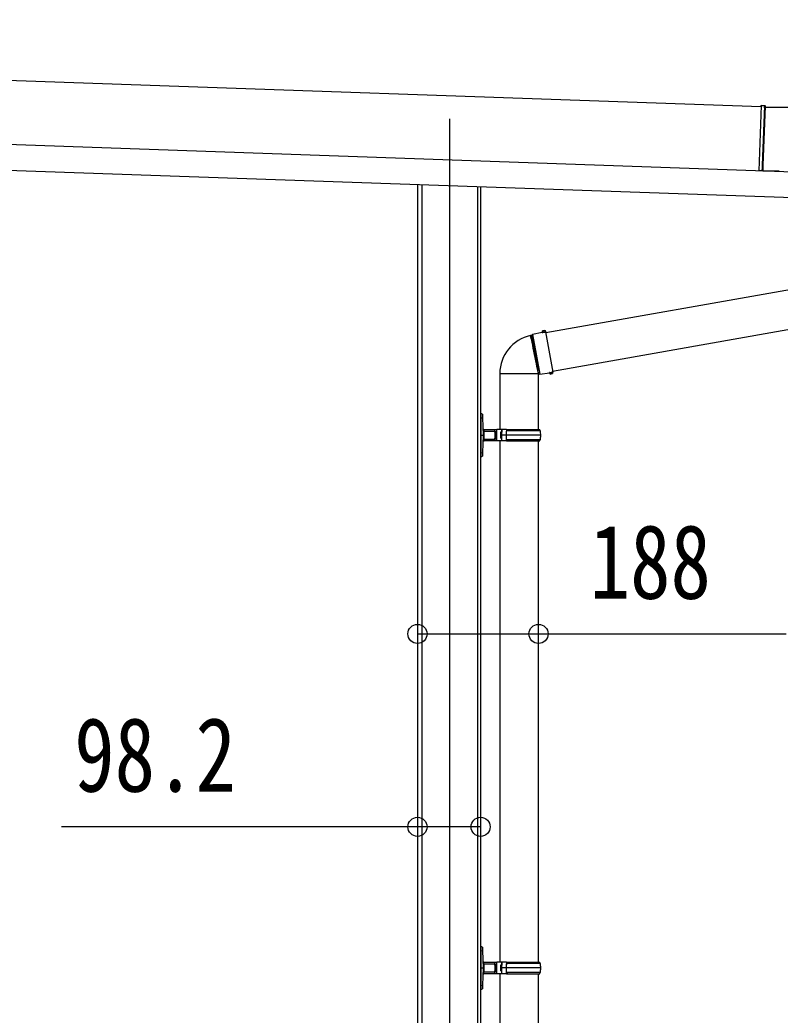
# Model space of a CAD drawing. Units: millimetres, scale not verified. Extents: x -14718 to 14718, y -10395 to 10395.
# Drawn here: x 3229 to 4411, y -6121 to -4574 of the extents above; entities that cross this region are included whole.
import ezdxf
from ezdxf.enums import TextEntityAlignment as Align

# ---------------------------------------------------------------- set-up
doc = ezdxf.new("R2010")
doc.units = ezdxf.units.MM
doc.header["$LTSCALE"] = 50
for name, color, linetype in [('0-3_YKK_12', 2, 'Continuous'), ('0-4_YKK_A1', 4, 'Continuous'), ('0-5_YKK_D', 6, 'Continuous')]:
    doc.layers.add(name, color=color, linetype=linetype)
doc.styles.add('ＭＳ ゴシック', font='')
doc.styles.get('ＭＳ ゴシック').set_extended_font_data('MS Gothic')

msp = doc.modelspace()

# ---------------------------------------------------------------- linework, layer by layer
at = {"layer": '0-3_YKK_12'}
msp.add_line((3897.32, -4727.7), (3897.32, -7649), dxfattribs=at)
at = {"layer": '0-4_YKK_A1'}
for p, q in [((520.09, -4573.68), (4381.73, -4708.53)), ((4945.6, -4828.28), (-49.06, -4653.86)), ((4944.2, -4868.26), (-50.45, -4693.84)), ((4381.78, -4707.03), (4378.24, -4808.44)), ((4387.3, -4707.56), (4381.78, -4707.03)), ((4381.8, -4706.53), (4381.82, -4706.03)), ((4381.8, -4706.53), (4381.8, -4706.53)), ((4387.32, -4707.06), (4381.8, -4706.53)), ((4381.82, -4706.03), (4387.33, -4706.56)), ((4384.08, -4799.65), (4387.3, -4707.56)), ((4387.77, -4707.58), (4384.55, -4799.67)), ((4387.3, -4707.56), (4387.77, -4707.58)), ((4387.32, -4707.06), (4387.32, -4707.06)), ((4387.32, -4707.06), (4387.78, -4707.08)), ((4387.78, -4707.08), (4387.77, -4707.58)), ((4378.24, -4808.44), (4378.24, -4808.47)), ((4383.8, -4807.66), (4384.08, -4799.65)), ((4383.8, -4807.66), (4384.27, -4807.68)), ((4384.08, -4799.65), (4384.55, -4799.67)), ((4384.55, -4799.67), (4384.27, -4807.68)), ((3847.32, -4829.95), (3847.32, -7096.5)), ((3854.19, -4830.19), (3854.19, -7596.5)), ((3940.46, -4833.21), (3940.46, -7596.5)), ((3945.52, -4833.38), (3945.52, -7096.5)), ((4827.81, -4922.69), (4046.87, -5060.4)), ((4057.32, -5119.68), (4838.26, -4981.98)), ((4041.42, -5059.74), (4026.42, -5062.66)), ((4041.83, -5057.39), (4041.42, -5059.74)), ((4041.44, -5059.87), (4041.42, -5059.74)), ((4045.43, -5056.76), (4041.83, -5057.39)), ((4041.83, -5057.39), (4041.85, -5057.45)), ((4042.35, -5059.8), (4045.73, -5059.14)), ((4042.76, -5057.37), (4044.55, -5057.05)), ((4046.57, -5058.74), (4045.43, -5056.76)), ((4045.43, -5056.76), (4045.44, -5056.82)), ((4046.57, -5058.74), (4046.6, -5058.87)), ((4046.6, -5058.87), (4057.61, -5121.35)), ((4024.72, -5064.3), (4023.14, -5064.64)), ((4026.42, -5062.66), (4024.72, -5064.3)), ((4024.72, -5064.3), (4034.32, -5118.77)), ((4026.42, -5062.66), (4031.89, -5093.67)), ((4031.89, -5093.67), (4037.35, -5124.69)), ((3975.42, -5121.1), (3975.42, -5210.5)), ((4035.62, -5210.5), (4035.62, -5121.39)), ((4037.35, -5124.69), (4052.45, -5122.29)), ((4052.45, -5122.29), (4052.43, -5122.16)), ((4052.45, -5122.29), (4053.64, -5124.36)), ((4057.24, -5123.73), (4057.64, -5121.47)), ((4057.61, -5121.35), (4057.64, -5121.47)), ((3975.37, -5123.62), (4035.44, -5123.62)), ((4035.63, -5123.92), (4037.35, -5124.69)), ((4053.63, -5124.3), (4053.64, -5124.36)), ((4053.64, -5124.36), (4057.24, -5123.73)), ((4054.52, -5124.07), (4056.31, -5123.75)), ((4057.23, -5123.67), (4057.24, -5123.73)), ((3946.52, -5192.3), (3945.52, -5192.3)), ((3946.52, -5192.3), (3946.52, -5186)), ((3946.52, -5219.5), (3946.52, -5192.3)), ((3948.52, -5186.91), (3948.7, -5192.63)), ((3950.23, -5210.26), (3950.33, -5213.5)), ((3967.52, -5213.5), (3950.34, -5213.5)), ((3950.34, -5213.5), (3950.52, -5219.5)), ((3951.19, -5210.5), (3967.52, -5210.5)), ((3967.52, -5210.5), (3970.52, -5210.5)), ((3967.52, -5213.5), (3967.52, -5210.5)), ((3967.52, -5215), (3967.52, -5213.5)), ((3970.52, -5215), (3967.52, -5215)), ((3967.52, -5215.01), (3967.52, -5224)), ((3968.51, -5215.01), (3967.52, -5215.01)), ((3970.52, -5215.01), (3968.51, -5215.01)), ((3968.51, -5224), (3968.51, -5215.01)), ((3978.52, -5210.5), (3970.52, -5210.5)), ((3978.53, -5215.01), (3976.52, -5215.01)), ((3978.52, -5215), (3978.52, -5210.5)), ((3978.53, -5210.5), (3978.53, -5215.01)), ((3985.55, -5210.5), (3978.53, -5210.5)), ((3978.53, -5219.5), (3978.53, -5215.01)), ((3985.79, -5210.5), (3985.55, -5210.5)), ((3985.79, -5210.5), (3986.19, -5210.5)), ((3986.19, -5210.5), (4037.52, -5210.5)), ((4038.52, -5212.5), (3987.22, -5212.5)), ((4037.52, -5212.5), (4037.52, -5210.5)), ((3946.52, -5219.5), (3945.52, -5219.5)), ((3946.52, -5219.5), (3949.52, -5219.5)), ((3946.52, -5246.7), (3946.52, -5219.5)), ((3949.52, -5219.5), (3948.7, -5246.37)), ((3949.52, -5219.5), (3950.52, -5219.5)), ((3950.33, -5225.5), (3950.23, -5228.74)), ((3950.52, -5219.5), (3950.34, -5225.5)), ((3950.34, -5225.5), (3967.52, -5225.5)), ((3967.52, -5228.5), (3951.19, -5228.5)), ((3968.51, -5224), (3967.52, -5224)), ((3967.52, -5224), (3970.52, -5224)), ((3967.52, -5225.5), (3967.52, -5224)), ((3967.52, -5228.5), (3967.52, -5225.5)), ((3970.52, -5228.5), (3967.52, -5228.5)), ((3970.52, -5224), (3968.51, -5224)), ((3975.42, -5228.5), (3975.42, -6039)), ((3978.53, -5224), (3976.52, -5224)), ((3978.52, -5224), (3976.52, -5224)), ((3978.52, -5228.5), (3978.52, -5224)), ((3978.53, -5224), (3978.53, -5219.5)), ((3985.03, -5219.5), (3978.53, -5219.5)), ((3978.53, -5228.5), (3978.53, -5224)), ((3985.55, -5228.5), (3978.53, -5228.5)), ((3985.03, -5219.5), (3985.03, -5219.5)), ((3985.03, -5219.5), (3985.03, -5219.5)), ((3985.12, -5219.5), (3985.12, -5219.5)), ((4039.02, -5219.5), (3985.29, -5219.5)), ((3985.79, -5228.5), (3985.55, -5228.5)), ((3985.79, -5228.5), (3986.19, -5228.5)), ((3986.19, -5228.5), (4037.52, -5228.5)), ((4038.52, -5226.5), (3987.22, -5226.5)), ((4035.62, -6039), (4035.62, -5228.5)), ((4037.52, -5228.5), (4037.52, -5226.5)), ((3946.52, -5246.7), (3945.52, -5246.7)), ((3945.52, -5253), (3946.52, -5253)), ((3946.52, -5246.7), (3948.7, -5246.37)), ((3946.52, -5253), (3946.52, -5246.7)), ((3946.52, -5253), (3948.52, -5252.09)), ((3948.7, -5246.37), (3948.52, -5252.09)), ((3946.52, -6014.5), (3945.52, -6014.5)), ((3948.52, -6015.41), (3946.52, -6014.5)), ((3946.52, -6020.8), (3946.52, -6014.5)), ((3948.52, -6015.41), (3948.7, -6021.13)), ((3946.52, -6020.8), (3945.52, -6020.8)), ((3946.52, -6048), (3945.52, -6048)), ((3946.52, -6048), (3949.52, -6048)), ((3946.52, -6075.2), (3946.52, -6048)), ((3949.52, -6048), (3948.7, -6074.87)), ((3949.52, -6048), (3950.52, -6048)), ((3950.23, -6038.76), (3950.33, -6042)), ((3967.52, -6042), (3950.34, -6042)), ((3950.34, -6042), (3950.52, -6048)), ((3950.52, -6048), (3950.34, -6054)), ((3951.19, -6039), (3967.52, -6039)), ((3967.52, -6039), (3970.52, -6039)), ((3967.52, -6042), (3967.52, -6039)), ((3967.52, -6043.5), (3967.52, -6042)), ((3970.52, -6043.5), (3967.52, -6043.5)), ((3967.52, -6043.51), (3967.52, -6052.5)), ((3968.51, -6043.51), (3967.52, -6043.51)), ((3970.52, -6043.51), (3968.51, -6043.51)), ((3968.51, -6052.5), (3968.51, -6043.51)), ((3978.52, -6039), (3970.52, -6039)), ((3978.53, -6043.51), (3976.52, -6043.51)), ((3978.52, -6043.5), (3978.52, -6039)), ((3978.53, -6039), (3978.53, -6043.51)), ((3985.55, -6039), (3978.53, -6039)), ((3978.53, -6048), (3978.53, -6043.51)), ((3978.53, -6052.5), (3978.53, -6048)), ((3985.03, -6048), (3978.53, -6048)), ((3985.03, -6048), (3985.03, -6048)), ((3985.03, -6048), (3985.03, -6048)), ((3985.12, -6048), (3985.12, -6048)), ((4039.02, -6048), (3985.29, -6048)), ((3985.79, -6039), (3985.55, -6039)), ((3985.79, -6039), (3986.19, -6039)), ((3986.19, -6039), (4037.52, -6039)), ((4038.52, -6041), (3987.22, -6041)), ((4037.52, -6041), (4037.52, -6039)), ((3950.33, -6054), (3950.23, -6057.24)), ((3950.34, -6054), (3967.52, -6054)), ((3967.52, -6057), (3951.19, -6057)), ((3968.51, -6052.5), (3967.52, -6052.5)), ((3967.52, -6052.5), (3970.52, -6052.5)), ((3970.52, -6057), (3967.52, -6057)), ((3970.52, -6052.5), (3968.51, -6052.5)), ((3975.42, -6057), (3975.42, -6867.5)), ((3978.53, -6052.5), (3976.52, -6052.5)), ((3978.52, -6052.5), (3976.52, -6052.5)), ((3978.52, -6057), (3978.52, -6052.5)), ((3978.53, -6057), (3978.53, -6052.5)), ((3985.55, -6057), (3978.53, -6057)), ((3985.79, -6057), (3985.55, -6057)), ((3985.79, -6057), (3986.19, -6057)), ((3986.19, -6057), (4037.52, -6057)), ((4038.52, -6055), (3987.22, -6055)), ((4035.62, -6867.5), (4035.62, -6057)), ((4037.52, -6057), (4037.52, -6055)), ((3946.52, -6075.2), (3945.52, -6075.2)), ((3946.52, -6075.2), (3948.7, -6074.87)), ((3946.52, -6081.5), (3946.52, -6075.2)), ((3948.7, -6074.87), (3948.52, -6080.59))]:
    msp.add_line(p, q, dxfattribs=at)
for points in [[(4381.78, -4707.03), (4381.8, -4706.53), (4387.32, -4707.06)], [(4384.28, -4807.52), (4384.33, -4807.54), (4384.37, -4807.56)], [(4384.57, -4807.69), (4384.37, -4807.71), (4384.28, -4807.72)], [(4384.55, -4808.19), (4409.24, -4809.05), (4409.22, -4809.55)], [(4384.57, -4807.69), (4409.26, -4808.55), (4409.24, -4809.05)], [(4041.44, -5059.87), (4041.58, -5059.02), (4041.85, -5057.45)], [(4042.76, -5057.37), (4042.51, -5058.86), (4042.35, -5059.8)], [(4045.73, -5059.14), (4045.27, -5058.32), (4044.55, -5057.05)], [(4045.44, -5056.82), (4046.2, -5058.16), (4046.6, -5058.87)], [(4035.64, -5123.9), (4035.58, -5123.81), (4035.44, -5123.62), (4035.42, -5123.59), (4035.29, -5123.33), (4034.87, -5121.65), (4034.32, -5118.77), (4033.75, -5116.09), (4033.02, -5112.5), (4032.17, -5108.29), (4031.29, -5103.79), (4030.33, -5098.89), (4029.38, -5093.99), (4028.4, -5088.95), (4027.47, -5084.2), (4026.56, -5079.6), (4025.75, -5075.54), (4025, -5071.9), (4024.38, -5068.99), (4023.85, -5066.73), (4023.46, -5065.29), (4023.19, -5064.66), (4023.14, -5064.64)], [(4053.63, -5124.3), (4052.85, -5122.92), (4052.43, -5122.16)], [(4053.31, -5121.92), (4055.02, -5121.65), (4056.71, -5121.39)], [(4053.31, -5121.92), (4053.78, -5122.76), (4054.52, -5124.07)], [(4056.31, -5123.75), (4056.55, -5122.32), (4056.71, -5121.39)], [(4057.61, -5121.35), (4057.48, -5122.15), (4057.23, -5123.67)], [(3948.52, -5186.91), (3946.52, -5186), (3945.52, -5186)], [(3946.52, -5192.3), (3948.7, -5192.63), (3949.52, -5219.5)], [(3978.52, -5228.5), (3970.52, -5228.5), (3970.52, -5210.5)], [(3978.52, -5215), (3976.52, -5215), (3976.52, -5224)], [(3985.55, -5210.5), (3985.16, -5214.96), (3985.03, -5219.5)], [(3985.29, -5219.5), (3985.12, -5219.5), (3985.03, -5219.5), (3978.53, -5219.5)], [(3946.52, -6048), (3946.52, -6020.8), (3948.7, -6021.13), (3949.52, -6048)], [(3978.52, -6057), (3970.52, -6057), (3970.52, -6039)], [(3978.52, -6043.5), (3976.52, -6043.5), (3976.52, -6052.5)], [(3985.29, -6048), (3985.12, -6048), (3985.03, -6048), (3978.53, -6048)], [(3985.55, -6039), (3985.16, -6043.46), (3985.03, -6048)], [(3967.52, -6057), (3967.52, -6054), (3967.52, -6052.5)], [(3945.52, -6081.5), (3946.52, -6081.5), (3948.52, -6080.59)]]:
    msp.add_lwpolyline(points, dxfattribs=at)
for centre, radius, start, end in [((4385.26, -4707.24), 2.07, 351.06854, 4.93146), ((4385.27, -4706.74), 2.07, 351.06854, 4.93146), ((4387.27, -4707.56), 0.5, 358, 84.5), ((4387.29, -4707.06), 0.5, 358, 84.5), ((4378.29, -4808.44), 0.046, 175.29565, 214.77267), ((4384.8, -4807.7), 1, 178, 198.10214), ((4387.02, -4808.01), 3.17, 180.02593, 184.48569), ((4383.96, -4809.51), 1.51, 74.62836, 93.96537), ((4386.36, -4830.94), 22.82, 94.53647, 96.28466), ((4384.77, -4807.7), 0.5, 178, 268), ((4384.79, -4807.2), 0.5, 178, 268), ((4384.57, -4807.95), 0.242, 207.21704, 266.19947), ((4384.79, -4807.43), 0.765, 234.9594, 266.94829), ((4384.59, -4807.45), 0.242, 207.21704, 266.19947), ((4384.81, -4806.93), 0.765, 234.9594, 266.94829), ((4041.75, -5057.98), 1.92, 260.91849, 288.46572), ((4041.95, -5053.8), 3.66, 268.38866, 282.80116), ((4044.32, -5054.31), 2.75, 274.81691, 293.99327), ((4045.41, -5056.6), 2.56, 277.19737, 297.56812), ((4035.67, -5123.62), 60.3, 101.99843, 180), ((4053.52, -5124.43), 2.51, 94.83553, 115.78026), ((4057.25, -5123.24), 1.93, 79.00896, 106.22555), ((4054.75, -5126.81), 2.75, 94.81691, 113.99327), ((4057.12, -5127.32), 3.66, 88.38866, 102.80116), ((3951.19, -5208.5), 2, 181.7624, 241.44015), ((3951.19, -5208.5), 2, 241.44015, 270), ((4066.04, -5219.48), 80.75, 173.61461, 180.01355), ((3987.41, -5210.85), 1.66, 167.69464, 263.49512), ((3987.99, -5210.7), 1.81, 173.59328, 264.82407), ((3989.77, -5219.5), 49.25, 0, 8.17123), ((3951.19, -5230.5), 2, 118.55985, 178.2376), ((3951.19, -5230.5), 2, 90, 118.55985), ((3985.08, -5219.72), 0.226, 80.79578, 102.71983), ((4062.92, -5219.51), 77.89, 179.99307, 186.62466), ((4066.04, -5219.52), 80.75, 179.98461, 186.38348), ((3987.35, -5228.1), 1.61, 94.66451, 194.14319), ((3988.05, -5228.35), 1.86, 96.97139, 184.61125), ((3989.77, -5219.5), 49.25, 351.83186, 0.00306), ((3951.19, -6037), 2, 181.7624, 241.44015), ((3951.19, -6037), 2, 241.44015, 270), ((3985.08, -6048.22), 0.226, 80.79578, 102.71983), ((4062.92, -6048.01), 77.89, 179.99307, 186.62466), ((4066.04, -6047.98), 80.75, 173.61461, 180.01355), ((4066.04, -6048.02), 80.75, 179.98461, 186.38348), ((3987.41, -6039.35), 1.66, 167.69464, 263.49512), ((3987.99, -6039.2), 1.81, 173.59328, 264.82407), ((3989.77, -6048), 49.25, 0, 8.17123), ((3989.77, -6048), 49.25, 351.83186, 0.00306), ((3951.19, -6059), 2, 118.55985, 178.2376), ((3951.19, -6059), 2, 90, 118.55985), ((3987.35, -6056.6), 1.61, 94.66451, 194.14319), ((3988.05, -6056.85), 1.86, 96.97139, 184.61125)]:
    msp.add_arc(centre, radius, start, end, dxfattribs=at)
for centre, major_axis, ratio, start_param, end_param in [((4391.3, -4808.93), (13.07, -0.46), 0.061163, 2.1795146, 3.1041886), ((4391.32, -4808.93), (13.07, -0.46), 0.038227, 2.1795146, 3.1415927), ((3950.34, -5213.34), (1, 0.031), 0.162205, 3.1415927, 4.7026633), ((3950.43, -5216.5), (-0.1, 3), 0.333136, 6.2716543, 6.28138), ((3967.52, -5213.01), (3, 0), 0.162278, 4.712389, 6.2831853), ((3950.34, -5225.66), (1, -0.031), 0.162205, 1.580522, 3.1415927), ((3950.43, -5222.5), (0.1, 3), 0.333136, 3.143398, 3.1531236), ((3967.52, -5225.99), (3, 0), 0.162278, 6.2831853, 7.8539816), ((3950.34, -6041.84), (1, 0.031), 0.162205, 3.1415927, 4.7026633), ((3950.43, -6045), (-0.1, 3), 0.333136, 6.2716543, 6.28138), ((3967.52, -6041.51), (3, 0), 0.162278, 4.712389, 6.2831853), ((3950.34, -6054.16), (1, -0.031), 0.162205, 1.580522, 3.1415927), ((3950.43, -6051), (0.1, 3), 0.333136, 3.143398, 3.1531236), ((3967.52, -6054.49), (3, 0), 0.162278, 6.2831853, 7.8539816)]:
    msp.add_ellipse(centre, major_axis=major_axis, ratio=ratio, start_param=start_param, end_param=end_param, dxfattribs=at)
at = {"layer": '0-5_YKK_D'}
msp.add_line((4385.71, -4709.13), (5553.58, -4709.13), dxfattribs=at)
for points in [[(3847.32, -5528.5), (4035.62, -5528.5), (4420.72, -5528.5)], [(3945.52, -5828.5), (3847.32, -5828.5), (3293.52, -5828.5)]]:
    msp.add_lwpolyline(points, dxfattribs=at)
for centre in [(3847.32, -5528.5), (4035.62, -5528.5), (3847.32, -5828.5), (3945.52, -5828.5)]:
    msp.add_circle(centre, 14.88, dxfattribs=at)

# ---------------------------------------------------------------- texts
at = {"layer": '0-5_YKK_D', "style": 'ＭＳ ゴシック', "width": 0.8}
for s, p in [('188', (4115.12, -5508.5)), ('98.2', (3313.52, -5808.5))]:
    msp.add_text(s, height=115.5, dxfattribs=at).set_placement(p, align=Align.BOTTOM_LEFT)

doc.saveas('drawing.dxf')
